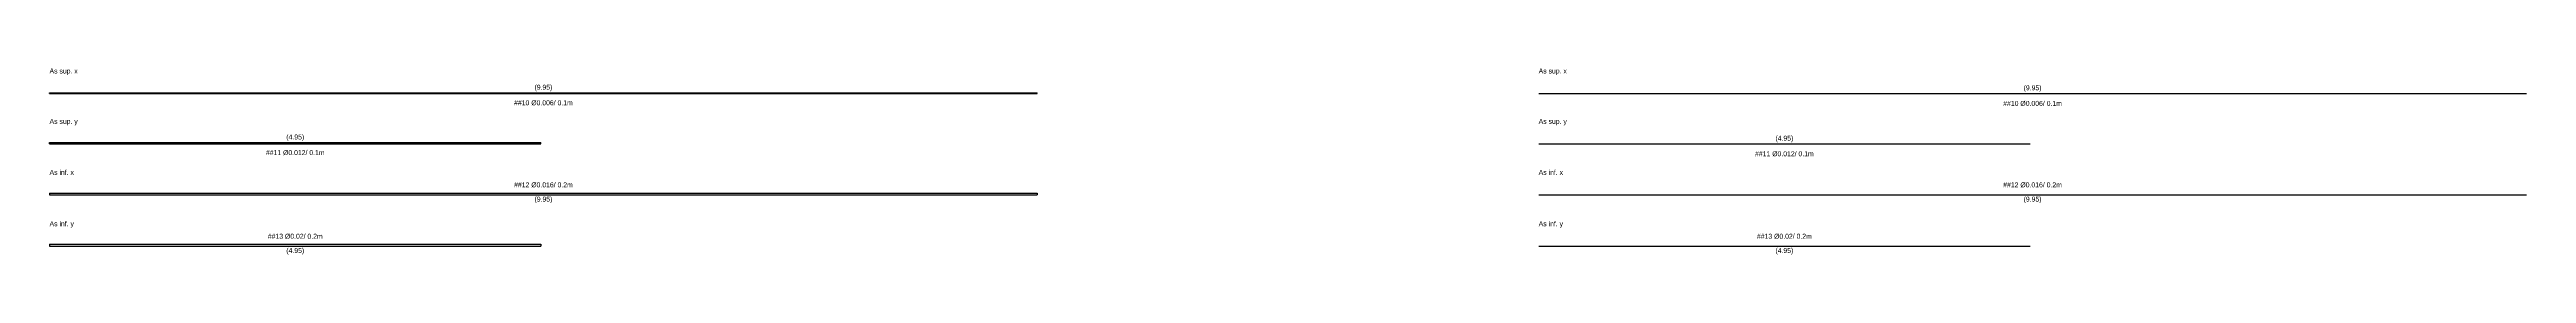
# Model space of a CAD drawing. Header units: metres. Extents: x 0 to 24.9, y -1.8 to 0.1.
import ezdxf
from ezdxf.enums import TextEntityAlignment as Align

# ---------------------------------------------------------------- set-up
doc = ezdxf.new("R2010")
doc.units = ezdxf.units.M

msp = doc.modelspace()

# ---------------------------------------------------------------- linework, layer by layer
for p, q in [((0, -0.194), (9.95, -0.194)), ((0, -0.2), (0, -0.194)), ((0, -0.2), (9.95, -0.2)), ((9.95, -0.2), (9.95, -0.194)), ((15, -0.2), (24.95, -0.2)), ((0, -0.694), (4.95, -0.694)), ((0, -0.706), (0, -0.694)), ((0, -0.706), (4.95, -0.706)), ((4.95, -0.706), (4.95, -0.694)), ((15, -0.706), (19.95, -0.706)), ((0, -1.202), (9.95, -1.202)), ((0, -1.202), (0, -1.218)), ((0, -1.218), (9.95, -1.218)), ((9.95, -1.202), (9.95, -1.218)), ((15, -1.218), (24.95, -1.218)), ((0, -1.714), (4.95, -1.714)), ((0, -1.714), (0, -1.734)), ((0, -1.734), (4.95, -1.734)), ((4.95, -1.714), (4.95, -1.734)), ((15, -1.734), (19.95, -1.734))]:
    msp.add_line(p, q)

# ---------------------------------------------------------------- texts
for s, p in [('As sup. x', (0, 0)), ('As sup. x', (15, 0)), ('As sup. y', (0, -0.506)), ('As sup. y', (15, -0.506)), ('As inf. x', (0, -1.018)), ('As inf. x', (15, -1.018)), ('As inf. y', (0, -1.534)), ('As inf. y', (15, -1.534))]:
    msp.add_text(s, height=0.05).set_placement(p)
for s, p in [('(9.95)', (4.975, -0.144)), ('(9.95)', (19.975, -0.15)), ('##10 Ø0.006/ 0.1m', (4.975, -0.294)), ('##10 Ø0.006/ 0.1m', (19.975, -0.3)), ('(4.95)', (2.475, -0.644)), ('(4.95)', (17.475, -0.656)), ('##11 Ø0.012/ 0.1m', (2.475, -0.794)), ('##11 Ø0.012/ 0.1m', (17.475, -0.806)), ('##12 Ø0.016/ 0.2m', (4.975, -1.118)), ('(9.95)', (4.975, -1.268)), ('##12 Ø0.016/ 0.2m', (19.975, -1.118)), ('(9.95)', (19.975, -1.268)), ('##13 Ø0.02/ 0.2m', (2.475, -1.634)), ('##13 Ø0.02/ 0.2m', (17.475, -1.634)), ('(4.95)', (2.475, -1.784)), ('(4.95)', (17.475, -1.784))]:
    msp.add_text(s, height=0.05).set_placement(p, align=Align.MIDDLE)

doc.saveas('drawing.dxf')
